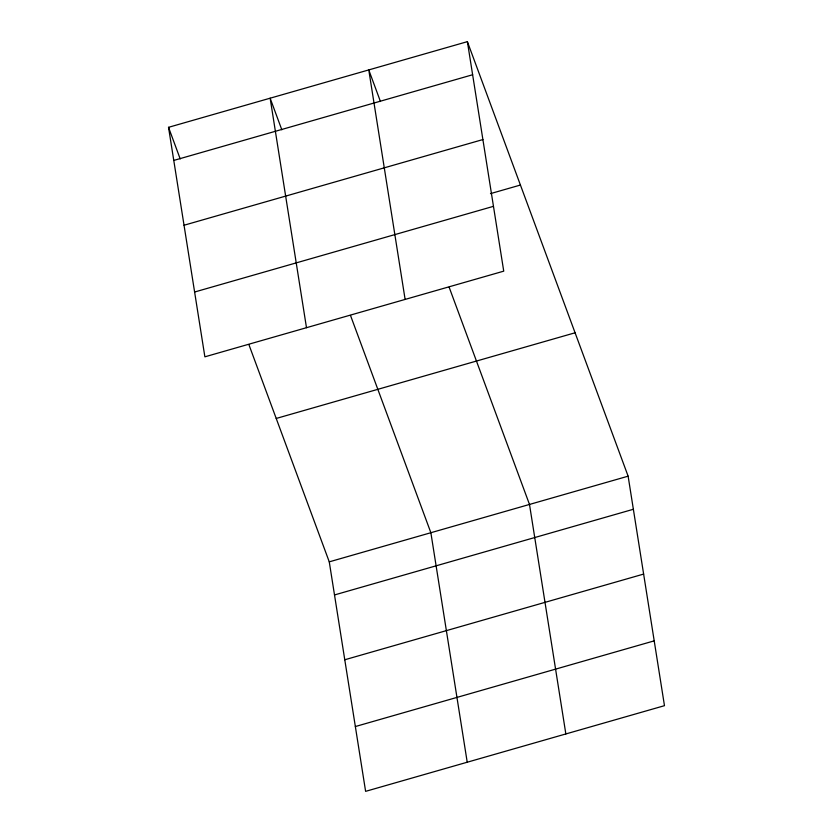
<?xml version="1.0" encoding="UTF-8"?>
<svg xmlns="http://www.w3.org/2000/svg" width="833" height="833" viewBox="0 0 833 833"><rect width="100%" height="100%" fill="white"/><g stroke="black" fill="none" stroke-linecap="round" stroke-linejoin="round"><path stroke-width="1.25" d="M467.386 41.65L503.736 271.152L204.876 356.826L168.526 127.324L467.386 41.65L628.124 476.174L664.474 705.676L365.614 791.35L329.264 561.848L248.89 344.591M173.774 160.425L472.634 74.751M184.031 225.243L482.901 139.559M490.47 193.631L520.427 185.041M194.61 292.019L493.469 206.334M276.223 418.458L575.082 332.784M329.264 561.848L628.124 476.174M334.502 594.949L633.372 509.275M344.768 659.767L643.628 574.083M355.347 726.543L654.207 640.858M380.452 101.522L368.769 69.92L405.119 299.422M449.133 287.187L529.496 504.444L565.846 733.946M281.825 129.792L270.142 98.2L306.492 327.702M350.506 315.457L430.869 532.724L467.219 762.216M168.526 127.324L180.209 158.926"/></g></svg>
